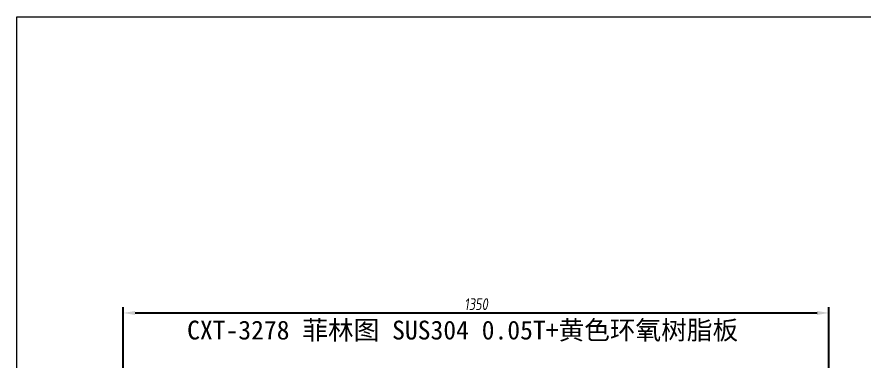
# Model space of a CAD drawing. Header units: millimetres. Extents: x -5937 to 68925, y -3068 to 5300.
# Drawn here: x 61225 to 62845, y 4643 to 5300 of the extents above; entities that cross this region are included whole.
import ezdxf

# ---------------------------------------------------------------- set-up
doc = ezdxf.new("R2010")
doc.units = ezdxf.units.MM
doc.header["$LTSCALE"] = 7
doc.header["$PDSIZE"] = -1
doc.layers.add('填充', color=3, linetype='Continuous', lineweight=9)
doc.layers.add('文字层', color=5, linetype='Continuous', lineweight=25)
doc.styles.add('宋体', font='simsun.ttf')
doc.styles.add('斜仿宋', font='tssdeng.shx', dxfattribs={"width": 0.8, "oblique": 8, "bigfont": 'tssdchn.shx'})
doc.dimstyles.new('YanXiu', dxfattribs={"dimtxt": 22.5778, "dimasz": 22.5778, "dimexe": 11.2889, "dimexo": 5.64445, "dimgap": 5.64445, "dimtad": 1, "dimtoh": 1, "dimzin": 9, "dimdsep": 46, "dimtxsty": '斜仿宋', "dimcen": 22.5778, "dimazin": 2, "dimtfac": 1, "dimtmove": 0, "dimatfit": 3, "dimfxl": 1, "dimarcsym": 1})

# ---------------------------------------------------------------- blocks, each defined once
blk = doc.blocks.new('*D124')
at = {"layer": 'Defpoints', "color": 0}
for p in [(62778.1, 4734.4), (61428.1, 4586.9), (62778.1, 4586.9)]:
    blk.add_point(p, dxfattribs=at)
at = {"layer": '填充', "color": 0, "lineweight": -2}
for p, q in [((61428.1, 4592.6), (61428.1, 4745.7)), ((61450.7, 4734.4), (62755.5, 4734.4)), ((62778.1, 4592.6), (62778.1, 4745.7))]:
    blk.add_line(p, q, dxfattribs=at)
at = {"layer": '填充', "color": 0}
for points in [[(61450.7, 4738.2), (61450.7, 4730.6), (61428.1, 4734.4)], [(62755.5, 4730.6), (62755.5, 4738.2), (62778.1, 4734.4)]]:
    blk.add_solid(points, dxfattribs=at)
at = {"layer": '填充', "color": 0, "insert": (62103.1, 4751.3), "char_height": 22.58, "attachment_point": 5, "style": '斜仿宋'}
blk.add_mtext('1350', dxfattribs=at)

msp = doc.modelspace()

# ---------------------------------------------------------------- texts
at = {"layer": '文字层', "color": 7, "linetype": 'Continuous', "lineweight": 0, "ltscale": 10, "insert": (61550.181, 4719.706), "char_height": 36, "attachment_point": 1, "style": '宋体', "bg_fill": 2}
msp.add_mtext_dynamic_manual_height_columns('CXT-3278 菲林图 SUS304 0.05T+黄色环氧树脂板', width=1208.88574, gutter_width=17.5, heights=[-48.067], dxfattribs=at)

# ---------------------------------------------------------------- next in the draw order: linework, layer by layer
at = {"layer": '填充'}
msp.add_lwpolyline([(61224.629, 5299.941), (68839.014, 5299.941), (68839.014, 3356.297), (61224.629, 3356.297)], close=True, dxfattribs=at)

# ---------------------------------------------------------------- next in the draw order: dimensions: what is measured, and where the dimension line sits
dim = msp.add_linear_dim(base=(62778.12, 4734.391), p1=(61428.12, 4586.942), p2=(62778.12, 4586.942), dimstyle='YanXiu', dxfattribs=at)
dim.commit()
dim.dimension.update_dxf_attribs({"geometry": '*D124', "text_midpoint": (62103.12, 4751.325)})

doc.saveas('drawing.dxf')
